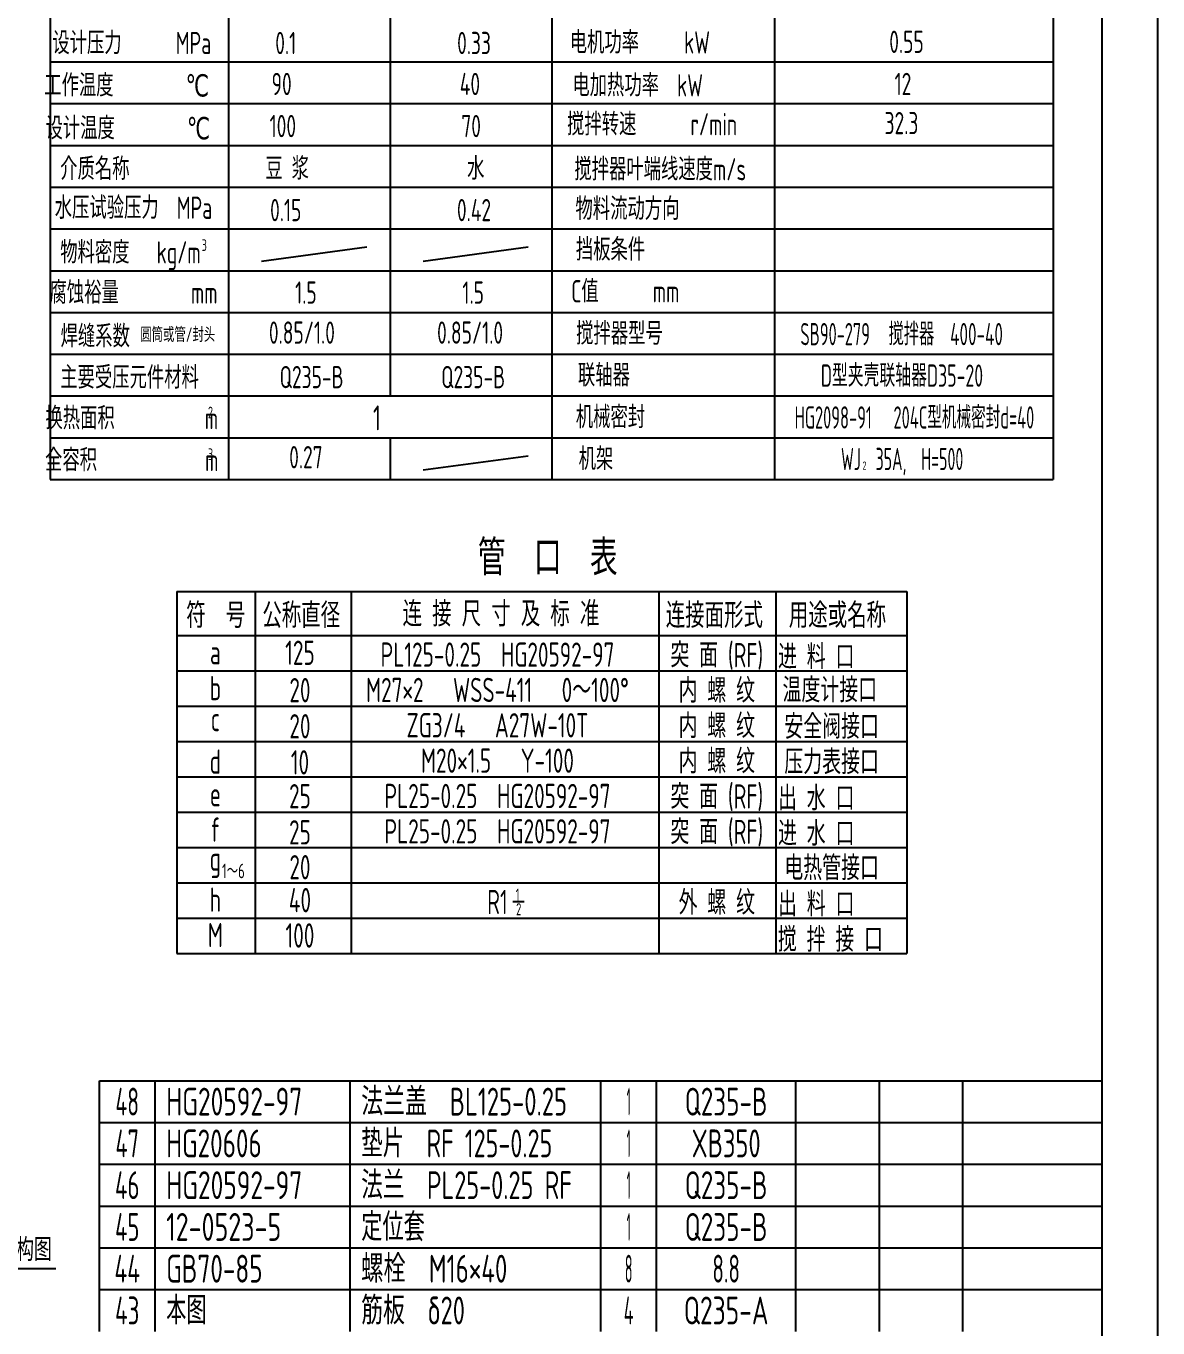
# Model space of a CAD drawing. Extents: x 0 to 3564, y 0 to 5046.
# Drawn here: x 2345 to 3564, y 2314 to 3716 of the extents above; entities that cross this region are included whole.
import ezdxf
from ezdxf.enums import TextEntityAlignment as Align

# ---------------------------------------------------------------- set-up
doc = ezdxf.new("R2010")
doc.units = 0
doc.header["$LTSCALE"] = 60
doc.layers.get('0').update_dxf_attribs({"linetype": 'CONTINUOUS'})
for name, color, linetype in [('01', 7, 'CONTINUOUS'), ('02', 1, 'CONTINUOUS'), ('08', 1, 'CONTINUOUS'), ('10', 1, 'CONTINUOUS'), ('11', 3, 'CONTINUOUS')]:
    doc.layers.add(name, color=color, linetype=linetype)
doc.styles.get("Standard").update_dxf_attribs({"font": 'isocp', "width": 0.707, "bigfont": 'intecad.shx'})

# ---------------------------------------------------------------- blocks, each defined once
blk = doc.blocks.new('*U18')
at = {"layer": '01'}
blk.add_lwpolyline([(584, 10), (584, 831)], dxfattribs=at)
at = {"layer": '02'}
blk.add_lwpolyline([(594, 0), (594, 841)], dxfattribs=at)
blk = doc.blocks.new('*U269', base_point=(2424, 2355))
at = {"layer": '01'}
for p, q in [((2424, 2310), (2424, 2355)), ((3504, 2310), (3504, 2355))]:
    blk.add_line(p, q, dxfattribs=at)
at = {"layer": '02'}
for p, q in [((2424, 2355), (3504, 2355)), ((2484, 2310), (2484, 2355)), ((2694, 2310), (2694, 2355)), ((2964, 2310), (2964, 2355)), ((3024, 2310), (3024, 2355)), ((3174, 2310), (3174, 2355)), ((3264, 2310), (3264, 2355)), ((3354, 2310), (3354, 2355))]:
    blk.add_line(p, q, dxfattribs=at)
blk = doc.blocks.new('*U270', base_point=(2424, 2400))
at = {"layer": '01'}
for p, q in [((2424, 2355), (2424, 2400)), ((3504, 2355), (3504, 2400))]:
    blk.add_line(p, q, dxfattribs=at)
at = {"layer": '02'}
for p, q in [((2424, 2400), (3504, 2400)), ((2484, 2355), (2484, 2400)), ((2694, 2355), (2694, 2400)), ((2964, 2355), (2964, 2400)), ((3024, 2355), (3024, 2400)), ((3174, 2355), (3174, 2400)), ((3264, 2355), (3264, 2400)), ((3354, 2355), (3354, 2400))]:
    blk.add_line(p, q, dxfattribs=at)
blk = doc.blocks.new('*U271', base_point=(2424, 2445))
at = {"layer": '01'}
for p, q in [((2424, 2400), (2424, 2445)), ((3504, 2400), (3504, 2445))]:
    blk.add_line(p, q, dxfattribs=at)
at = {"layer": '02'}
for p, q in [((2424, 2445), (3504, 2445)), ((2484, 2400), (2484, 2445)), ((2694, 2400), (2694, 2445)), ((2964, 2400), (2964, 2445)), ((3024, 2400), (3024, 2445)), ((3174, 2400), (3174, 2445)), ((3264, 2400), (3264, 2445)), ((3354, 2400), (3354, 2445))]:
    blk.add_line(p, q, dxfattribs=at)
blk = doc.blocks.new('*U272', base_point=(2424, 2490))
at = {"layer": '01'}
for p, q in [((2424, 2445), (2424, 2490)), ((3504, 2445), (3504, 2490))]:
    blk.add_line(p, q, dxfattribs=at)
at = {"layer": '02'}
for p, q in [((2424, 2490), (3504, 2490)), ((2484, 2445), (2484, 2490)), ((2694, 2445), (2694, 2490)), ((2964, 2445), (2964, 2490)), ((3024, 2445), (3024, 2490)), ((3174, 2445), (3174, 2490)), ((3264, 2445), (3264, 2490)), ((3354, 2445), (3354, 2490))]:
    blk.add_line(p, q, dxfattribs=at)
blk = doc.blocks.new('*U273', base_point=(2424, 2535))
at = {"layer": '01'}
for p, q in [((2424, 2490), (2424, 2535)), ((3504, 2490), (3504, 2535))]:
    blk.add_line(p, q, dxfattribs=at)
at = {"layer": '02'}
for p, q in [((2424, 2535), (3504, 2535)), ((2484, 2490), (2484, 2535)), ((2694, 2490), (2694, 2535)), ((2964, 2490), (2964, 2535)), ((3024, 2490), (3024, 2535)), ((3174, 2490), (3174, 2535)), ((3264, 2490), (3264, 2535)), ((3354, 2490), (3354, 2535))]:
    blk.add_line(p, q, dxfattribs=at)
blk = doc.blocks.new('*U274', base_point=(2424, 2580))
at = {"layer": '01'}
for p, q in [((2424, 2535), (2424, 2580)), ((2424, 2580), (3504, 2580)), ((3504, 2535), (3504, 2580))]:
    blk.add_line(p, q, dxfattribs=at)
at = {"layer": '02'}
for p, q in [((2484, 2535), (2484, 2580)), ((2694, 2535), (2694, 2580)), ((2964, 2535), (2964, 2580)), ((3024, 2535), (3024, 2580)), ((3174, 2535), (3174, 2580)), ((3264, 2535), (3264, 2580)), ((3354, 2535), (3354, 2580))]:
    blk.add_line(p, q, dxfattribs=at)

msp = doc.modelspace()

# ---------------------------------------------------------------- linework, layer by layer
at = {"layer": '02'}
for p, q in [((2371.163, 3677.7357), (3451.163, 3677.7357)), ((2371.163, 3632.7357), (3451.163, 3632.7357)), ((2371.163, 3587.7357), (3451.163, 3587.7357)), ((2371.163, 3542.7357), (3451.163, 3542.7357)), ((2371.163, 3497.7357), (3451.163, 3497.7357)), ((2371.163, 3452.7357), (3451.163, 3452.7357)), ((2371.163, 3407.7357), (3451.163, 3407.7357)), ((2371.163, 3362.7357), (3451.163, 3362.7357)), ((2371.163, 3317.7357), (3451.163, 3317.7357)), ((2371.163, 3272.7357), (3451.163, 3272.7357)), ((2371.163, 3227.7357), (3451.163, 3227.7357)), ((2507.30666, 3107.24623), (3293.4012, 3107.24623)), ((2507.30666, 3107.24623), (2507.30666, 2716.97029)), ((2591.90275, 3107.24623), (2591.90275, 2716.97029)), ((2695.05769, 3107.24623), (2695.05769, 2716.97029)), ((3026.57801, 3107.24623), (3026.57801, 2716.97029)), ((3152.40742, 3107.24623), (3152.40742, 2716.97029)), ((3293.4012, 3107.24623), (3293.4012, 2716.97029)), ((2507.30666, 3059.64883), (3293.4012, 3059.64883)), ((2507.30666, 3021.59301), (3293.4012, 3021.59301)), ((2507.30666, 2983.51509), (3293.4012, 2983.51509)), ((2507.30666, 2945.43718), (3293.4012, 2945.43718)), ((2507.30666, 2907.35936), (3293.4012, 2907.35936)), ((2507.30666, 2869.28155), (3293.4012, 2869.28155)), ((2507.30666, 2831.20373), (3293.4012, 2831.20373)), ((2507.30666, 2793.12592), (3293.4012, 2793.12592)), ((2507.30666, 2755.04811), (3293.4012, 2755.04811)), ((2507.30666, 2716.97029), (3293.4012, 2716.97029))]:
    msp.add_line(p, q, dxfattribs=at)
at = {"layer": '08'}
for p, q in [((2371.163, 3857.7357), (2371.163, 3227.7357)), ((2371.163, 3857.7357), (2371.163, 3227.7357)), ((2563.163, 3857.7357), (2563.163, 3227.7357)), ((2911.163, 3857.7357), (2911.163, 3227.7357)), ((3151.163, 3857.7357), (3151.163, 3227.7357)), ((3451.163, 3857.7357), (3451.163, 3227.7357)), ((2737.163, 3812.7357), (2737.163, 3317.7357)), ((2598.65093, 3463.12782), (2711.88031, 3478.31934)), ((2772.65093, 3463.12782), (2885.88031, 3478.31934)), ((2737.163, 3272.7357), (2737.163, 3227.7357)), ((2772.65093, 3238.12782), (2885.88031, 3253.31934)), ((2058.7608, 2377.86541), (2377.04353, 2377.86541))]:
    msp.add_line(p, q, dxfattribs=at)
at = {"layer": '11', "color": 3, "linetype": 'CONTINUOUS'}
msp.add_line((2869.23624, 2773.08152), (2881.5989, 2773.08152), dxfattribs=at)

# ---------------------------------------------------------------- block references
at = {"layer": '08'}
for name, p in [('*U274', (2424, 2580)), ('*U273', (2424, 2535)), ('*U272', (2424, 2490)), ('*U271', (2424, 2445)), ('*U270', (2424, 2400)), ('*U269', (2424, 2355))]:
    msp.add_blockref(name, p, dxfattribs=at)
at = {"layer": '10', "xscale": 6, "yscale": 6, "zscale": 6}
msp.add_blockref('*U18', (0, 0), dxfattribs=at)

# ---------------------------------------------------------------- texts
at = {"color": 3, "linetype": 'BYBLOCK', "insert": (2568.37544, 2806.04892), "char_height": 15.75, "attachment_point": 5}
msp.add_mtext('1～6', dxfattribs=at)
at = {"layer": '11', "width": 0.707}
for s, height, p in [('设计压力      MPa', 24.0001683, (2458.90019, 3686.05307)), ('0.1', 24.000168, (2624.69027, 3686.02859)), ('0.33', 24.000168, (2827.46843, 3686.02859)), ('电机功率     kW', 24.0001683, (3006.03968, 3686.63898)), ('0.55', 24.000168, (3293.21423, 3687.32314)), ('工作温度        ℃', 24.0001683, (2453.34325, 3640.40983)), ('90', 24.000168, (2620.29312, 3641.89396)), ('40', 24.000168, (2823.07128, 3641.89396)), ('电加热功率  kW', 24.000168, (3003.70127, 3640.46177)), ('12', 24.000168, (3289.40208, 3641.9167)), ('设计温度        ℃', 24.0001683, (2454.71585, 3594.29728)), ('100', 24.000168, (2621.59145, 3596.55254)), ('70', 24.000168, (2824.36962, 3596.55254)), ('搅拌转速      r/min', 24.0001683, (3019.23774, 3598.54169)), ('32.3', 24.000168, (3287.79205, 3599.7713)), ('介质名称', 24.000168, (2419.12288, 3550.51347)), ('豆 浆', 24.000168, (2626.17203, 3550.77957)), ('水', 24.00017, (2829.38789, 3550.77957)), ('搅拌器叶端线速度m/s', 24.0001683, (3028.00741, 3550.03812)), ('水压试验压力  MPa', 24.0001683, (2460.72384, 3508.52948)), ('0.15', 24.000168, (2624.69027, 3506.02859)), ('0.42', 24.000168, (2827.46843, 3506.02859)), ('物料流动方向', 24.000168, (2992.72056, 3507.47548)), ('物料密度   kg/m  ', 24.0001683, (2467.17733, 3460.51347)), ('挡板条件', 24.000168, (2974.4244, 3463.54169)), ('腐蚀裕量        mm', 24.0001683, (2460.76992, 3417.16125)), ('1.5', 24.000168, (2646.41259, 3417.16125)), ('1.5', 24.000168, (2826.57022, 3417.16125)), ('C值      mm', 24.000168, (2990.37671, 3418.54169)), ('焊缝系数', 24.000168, (2419.54712, 3370.17267)), ('0.85/1.0', 24.000168, (2642.10832, 3374.02475)), ('0.85/1.0', 24.000168, (2823.23, 3374.02475)), ('搅拌器型号', 24.000168, (2984.045, 3373.04366)), ('联轴器', 24.000168, (2967.40545, 3328.04366)), ('主要受压元件材料', 24.000168, (2456.5329, 3325.71406)), ('Q235-B', 24.000168, (2652.57022, 3326.11173)), ('Q235-B', 24.000168, (2826.57022, 3326.11173)), ('换热面积          m', 24.0001683, (2458.89938, 3281.89437)), ('1', 26.92109, (2722.92167, 3280.64256)), ('机械密封', 24.000168, (2974.4244, 3283.04366)), ('全容积            m', 24.0001683, (2458.86237, 3236.75961)), ('0.27', 24.000168, (2646.41259, 3239.80916)), ('机架', 24.000168, (2958.77677, 3238.04366)), ('管  口  表', 38.077815, (2906.82651, 3124.5467)), ('符  号', 26.921085, (2549.33882, 3067.91861)), ('公称直径', 26.921085, (2641.40009, 3067.91861)), ('连 接 尺 寸 及 标 准', 26.9210851, (2856.44892, 3069.45038)), ('连接面形式', 26.921085, (3086.26533, 3067.91861)), ('用途或名称', 26.921085, (3218.83004, 3067.91861)), ('a', 26.17857, (2548.90365, 3028.52487)), ('125', 26.178566, (2640.01194, 3028.01938)), ('PL125-0.25  HG20592-97', 26.1785657, (2852.6977, 3026.02964)), ('突 面 (RF)', 26.178566, (3088.90963, 3025.39341)), ('进 料 口', 26.178566, (3195.98059, 3023.62544)), ('b', 26.17857, (2548.90365, 2989.94157)), ('内 螺 纹', 26.178566, (3088.90963, 2987.33758)), ('温度计接口', 26.178566, (3210.63066, 2987.77798)), ('20', 26.178566, (2640.01194, 2987.70679)), ('M27×2   WSS-411   0～100%%D', 26.1785657, (2852.6977, 2987.95173)), ('c', 26.17857, (2548.90365, 2956.5537)), ('20', 26.178566, (2640.01194, 2948.82207)), ('ZG3/4   A27W-10T', 26.1785657, (2852.6977, 2949.87381)), ('内 螺 纹', 26.178566, (3088.90963, 2949.25966)), ('安全阀接口', 26.178566, (3212.55792, 2948.42585)), ('d', 26.17857, (2548.90365, 2910.74425)), ('10', 26.178566, (2640.01194, 2909.93062)), ('M20×1.5   Y-100', 26.1785657, (2852.6977, 2911.7959)), ('内 螺 纹', 26.178566, (3088.90963, 2911.18175)), ('压力表接口', 26.178566, (3212.55792, 2910.34793)), ('e', 26.17857, (2548.90365, 2875.70793)), ('25', 26.178566, (2640.01194, 2873.47315)), ('PL25-0.25  HG20592-97', 26.1785657, (2852.6977, 2873.71808)), ('突 面 (RF)', 26.178566, (3088.90963, 2873.10403)), ('出 水 口', 26.178566, (3195.98059, 2871.31389)), ('f', 26.17857, (2548.90365, 2837.44058)), ('PL25-0.25  HG20592-97', 26.1785657, (2852.6977, 2835.64017)), ('突 面 (RF)', 26.178566, (3088.90963, 2835.02612)), ('进 水 口', 26.178566, (3195.98059, 2833.23607)), ('25', 26.178566, (2640.01194, 2834.58842)), ('g', 26.17857, (2548.90365, 2806.16663)), ('20', 26.178566, (2640.01194, 2796.96307)), ('电热管接口', 26.178566, (3212.55792, 2796.11449)), ('h', 26.17857, (2548.90365, 2762.00196)), ('40', 26.178566, (2640.01194, 2761.49647)), ('R1', 26.178566, (2852.6977, 2759.50673)), ('1', 13.08928, (2874.35986, 2773.91014)), ('外 螺 纹', 26.178566, (3088.90963, 2758.87049)), ('出 料 口', 26.178566, (3195.98059, 2757.10253)), ('2', 13.08928, (2875.59612, 2758.26643)), ('M', 26.17857, (2548.90365, 2723.92414)), ('100', 26.178566, (2640.01194, 2723.41865)), ('搅 拌 接 口', 26.178566, (3211.29458, 2719.02471)), ('e、f、h 接管与壳体连接焊缝结构图', 24.5497436, (2217.66397, 2385.7974))]:
    msp.add_text(s, height=height, dxfattribs=at).set_placement(p, align=Align.CENTER)
for s, height, p in [('3', 12.60009, (2534.17466, 3474.00584)), ('2', 12.60009, (2540.91782, 3293.68859)), ('3', 12.60009, (2540.91782, 3248.68859)), ('2', 8.83791, (3245.8156, 3238.36344))]:
    msp.add_text(s, height=height, dxfattribs=at).set_placement(p)
at = {"layer": '11'}
for s, height, width, p, p2 in [('SB90-279', 24.000168, 0.545733, (3178.8698, 3372.41207), (3253.85525, 3372.41207)), ('搅拌器  400-40', 24.0001683, 0.612257, (3273.84964, 3372.41207), (3397.04815, 3372.41207)), ('D型夹壳联轴器D35-20', 24.0001683, 0.62699, (3200.89411, 3327.72011), (3375.71209, 3327.72011)), ('HG2098-91', 24.000168, 0.563205, (3172.67547, 3282.61768), (3255.89957, 3282.61768)), ('204C型机械密封d=40', 24.0001683, 0.563595, (3279.19164, 3282.61768), (3430.77288, 3282.61768)), ('  WJ  35A,  H=500', 24.0001683, 0.60289, (3206.7778, 3237.87266), (3354.3778, 3237.87266)), ('48', 30, 0.628444, (2441.274, 2542.5), (2466.726, 2542.5)), ('HG20592-97', 30, 0.691972, (2496, 2542.5), (2642.49723, 2542.5)), ('法兰盖  BL125-0.25', 30, 0.702024, (2706, 2542.5), (2927.65894, 2542.5)), ('1', 30, 0.404, (2991.879, 2542.5), (2996.121, 2542.5)), ('Q235-B', 30, 0.682621, (3054.459, 2542.5), (3143.541, 2542.5)), ('47', 30, 0.628444, (2441.274, 2497.5), (2466.726, 2497.5)), ('HG20606', 30, 0.685788, (2496, 2497.5), (2598.86015, 2497.5)), ('垫片  RF 125-0.25', 30, 0.698995, (2706, 2497.5), (2911.79071, 2497.5)), ('1', 30, 0.404, (2991.879, 2497.5), (2996.121, 2497.5)), ('XB350', 30, 0.677951, (3061.87415, 2497.5), (3136.12585, 2497.5)), ('法兰  PL25-0.25 RF', 30, 0.702138, (2706, 2452.5), (2932.90772, 2452.5)), ('46', 30, 0.631229, (2440.74793, 2452.5), (2467.25207, 2452.5)), ('HG20592-97', 30, 0.691972, (2496, 2452.5), (2642.49723, 2452.5)), ('1', 30, 0.404, (2991.879, 2452.5), (2996.121, 2452.5)), ('Q235-B', 30, 0.682621, (3054.459, 2452.5), (3143.541, 2452.5)), ('45', 30, 0.630783, (2440.83473, 2407.5), (2467.16527, 2407.5)), ('12-0523-5', 30, 0.6893, (2496, 2407.5), (2619.89655, 2407.5)), ('定位套', 30, 0.689226, (2706, 2407.5), (2774.53972, 2407.5)), ('1', 30, 0.404, (2991.879, 2407.5), (2996.121, 2407.5)), ('Q235-B', 30, 0.682621, (3054.459, 2407.5), (3143.541, 2407.5)), ('44', 30, 0.633862, (2440.2135, 2362.5), (2467.7865, 2362.5)), ('GB70-85', 30, 0.693087, (2496, 2362.5), (2599.78473, 2362.5)), ('螺栓  M16×40', 30, 0.694009, (2706, 2362.5), (2863.36952, 2362.5)), ('8', 30, 0.514182, (2989.758, 2362.5), (2998.242, 2362.5)), ('8.8', 30, 0.638581, (3084.153, 2362.5), (3113.847, 2362.5)), ('43', 30, 0.630783, (2440.83473, 2317.5), (2467.16527, 2317.5)), ('本图', 30, 0.691358, (2496, 2317.5), (2539.40194, 2317.5)), ('筋板  δ20', 30, 0.694783, (2706, 2317.5), (2817.68947, 2317.5)), ('4', 30, 0.543846, (2988.6975, 2317.5), (2999.3025, 2317.5)), ('Q235-A', 30, 0.683169, (3053.3985, 2317.5), (3144.6015, 2317.5))]:
    msp.add_text(s, height=height, dxfattribs=dict(at, width=width)).set_placement(p, p2, align=Align.FIT)
at = {"layer": '11', "color": 3, "linetype": 'CONTINUOUS', "width": 0.707}
msp.add_text('圆筒或管/封头', height=15.75011, dxfattribs=at).set_placement((2468.07111, 3375.94218))

doc.saveas('drawing.dxf')
